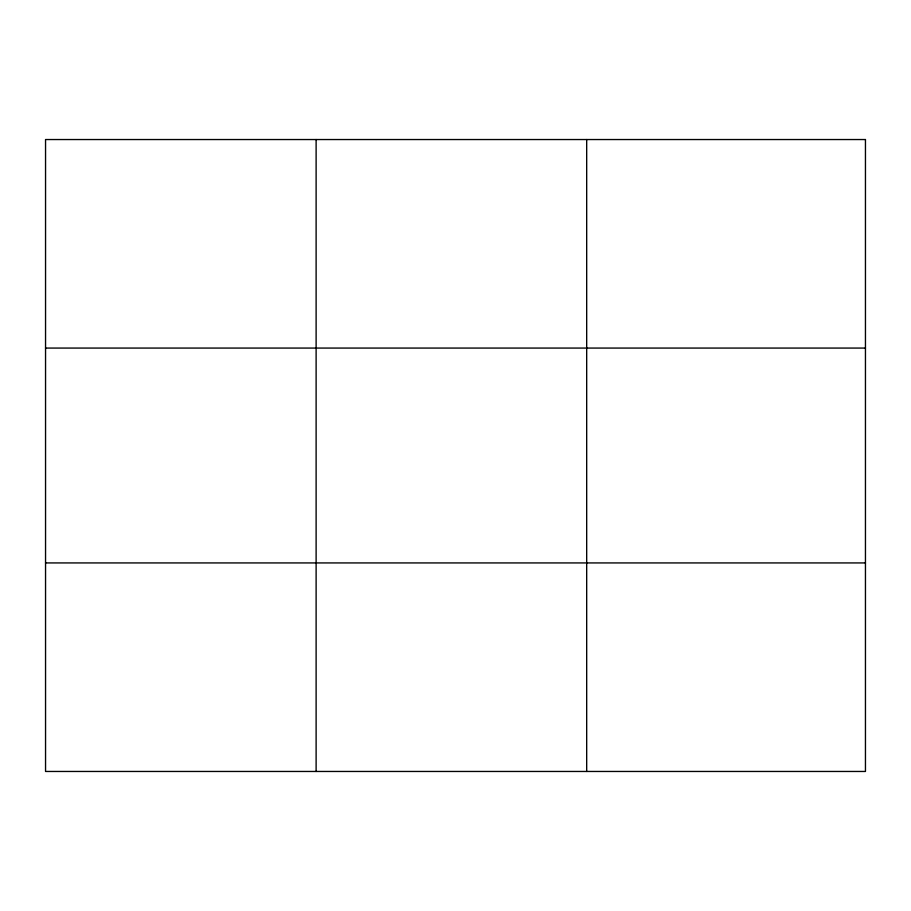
<?xml version="1.0" encoding="UTF-8"?>
<svg xmlns="http://www.w3.org/2000/svg" width="911" height="911" viewBox="0 0 911 911"><rect width="100%" height="100%" fill="white"/><g stroke="black" fill="none" stroke-linecap="round" stroke-linejoin="round"><path stroke-width="1.37" d="M316.117 139.542L316.117 771.458M586.684 139.542L586.684 771.458M45.55 348.07L865.45 348.07M45.55 562.93L865.45 562.93M865.45 139.542L865.45 771.458L45.55 771.458L45.55 139.542L865.45 139.542"/></g></svg>
